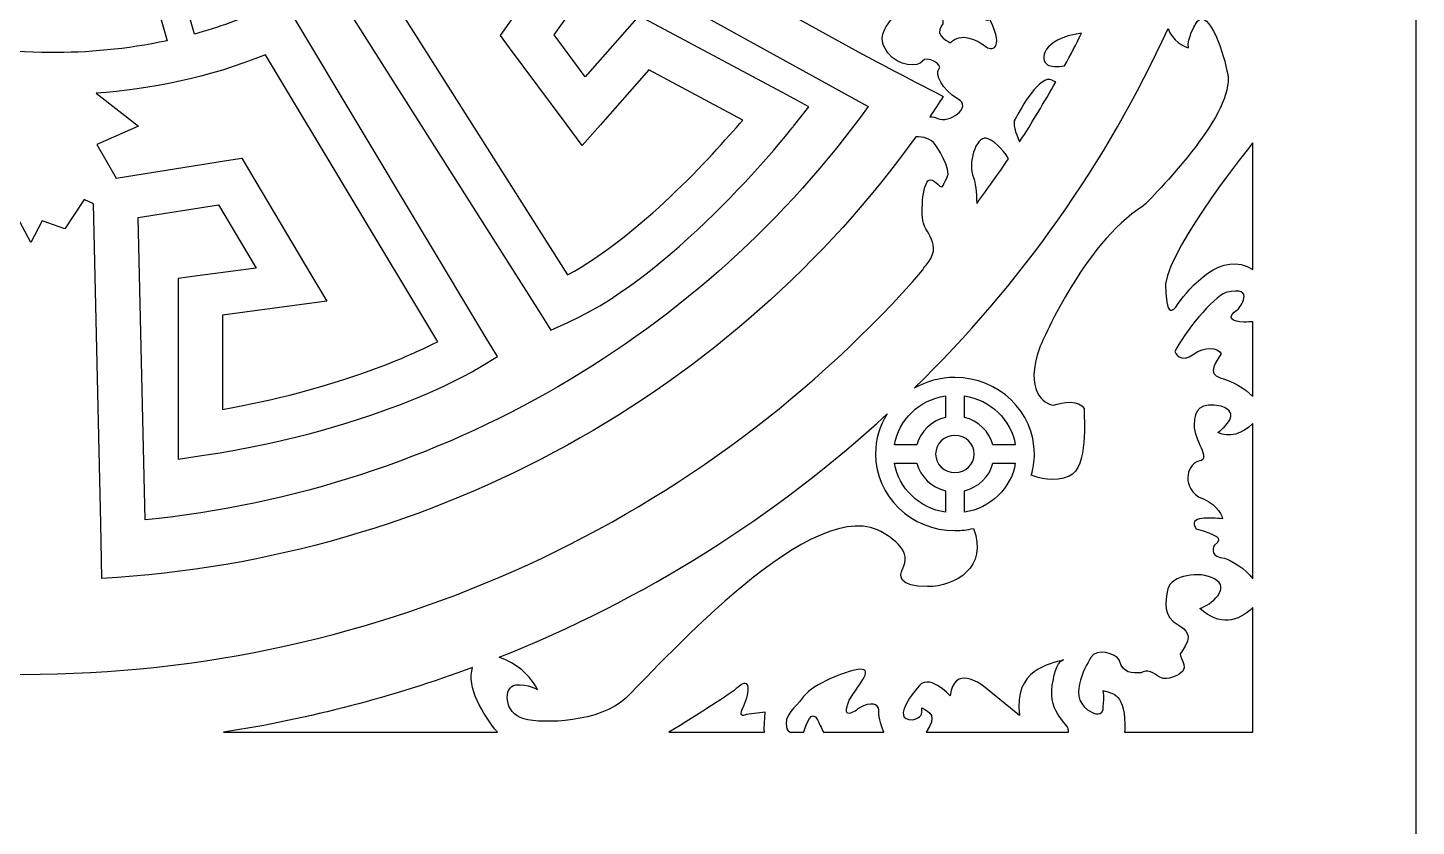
# Model space of a CAD drawing. Header units: centimetres. Extents: x 19 to 51.3, y -22.3 to 26.7.
# Drawn here: x 35.17 to 51.3, y -12.64 to -3.36 of the extents above; entities that cross this region are included whole.
import ezdxf

# ---------------------------------------------------------------- set-up
doc = ezdxf.new("R2010")
doc.units = ezdxf.units.CM
doc.header["$MEASUREMENT"] = 0
doc.layers.add('layer 1', color=7, linetype='Continuous')

msp = doc.modelspace()

# ---------------------------------------------------------------- linework, layer by layer
at = {"layer": 'layer 1', "color": 18}
for points, knots in [([(19.02931, 26.67519), (19.02931, 26.67519), (51.30372, 26.67519), (51.30372, 26.67519), (51.30372, 26.67519), (51.30372, 26.67519), (51.30372, -22.32481), (51.30372, -22.32481), (51.30372, -22.32481), (51.30372, -22.32481), (19.02931, -22.32481), (19.02931, -22.32481), (19.02931, -22.32481), (19.02931, -22.32481), (19.02931, 26.67519), (19.02931, 26.67519)], [0, 0, 0, 0, 0.2, 0.2, 0.2, 0.2, 0.4, 0.4, 0.4, 0.4, 0.6, 0.6, 0.6, 0.6, 1, 1, 1, 1]), ([(46.3423, -3.24227), (46.34645, -3.25371), (46.35115, -3.26502), (46.35646, -3.27613), (46.35646, -3.27613), (46.51741, -3.61203), (46.36742, -3.63245), (46.29056, -3.56867), (46.29056, -3.56867), (46.21372, -3.5049), (46.00073, -3.39759), (45.89275, -3.53222), (45.89275, -3.53222), (45.89275, -3.53222), (45.69381, -3.44846), (45.78784, -3.33401), (45.78784, -3.33401), (45.88189, -3.21963), (45.5268, -2.94855), (45.28869, -3.15983), (45.28869, -3.15983), (45.08195, -3.3913), (45.0465, -3.48503), (45.16377, -3.64746), (45.16377, -3.64746), (45.28099, -3.80983), (45.51633, -3.81506), (45.56511, -3.74441), (45.56511, -3.74441), (45.61386, -3.67374), (45.80939, -3.7844), (45.75713, -3.83828), (45.75713, -3.83828), (45.70488, -3.89216), (45.78888, -4.07692), (45.97392, -4.18084), (45.97392, -4.18084), (46.15902, -4.28486), (45.86268, -4.47346), (45.74048, -4.40973), (45.74048, -4.40973), (45.71968, -4.39888), (45.68799, -4.39291), (45.64997, -4.39115), (45.64997, -4.39115), (45.7032, -4.31317), (45.75578, -4.23475), (45.80713, -4.15552), (45.80713, -4.15552), (45.38406, -3.93773), (44.96576, -3.71848), (44.54951, -3.48864), (44.54951, -3.48864), (44.54951, -3.48864), (41.94195, -2.04884), (41.94195, -2.04884), (41.94195, -2.04884), (41.94195, -2.04884), (41.73831, -1.9364), (41.73831, -1.9364), (41.73831, -1.9364), (41.73831, -1.9364), (41.60366, -2.12509), (41.60366, -2.12509), (41.60366, -2.12509), (41.60366, -2.12509), (40.76164, -3.30433), (40.76164, -3.30433), (40.76164, -3.30433), (40.76164, -3.30433), (40.66017, -3.44669), (40.66017, -3.44669), (40.66017, -3.44669), (40.66017, -3.44669), (40.76563, -3.58851), (40.76563, -3.58851), (40.76563, -3.58851), (40.76563, -3.58851), (41.42231, -4.47132), (41.42231, -4.47132), (41.42231, -4.47132), (41.42231, -4.47132), (41.61131, -4.72544), (41.61131, -4.72544), (41.61131, -4.72544), (41.61131, -4.72544), (41.82309, -4.4842), (41.82309, -4.4842), (41.82309, -4.4842), (41.82309, -4.4842), (42.38338, -3.84644), (42.38338, -3.84644), (42.38338, -3.84644), (42.38338, -3.84644), (43.4757, -4.42982), (43.4757, -4.42982), (43.4757, -4.42982), (43.11514, -4.85371), (42.27858, -5.77193), (41.44066, -6.22805), (41.44066, -6.22805), (41.44066, -6.22805), (39.34269, -2.92087), (39.34269, -2.92087), (39.34269, -2.92087), (39.77152, -2.62165), (40.4669, -1.97179), (41.01806, -1.05479), (41.01806, -1.05479), (41.40699, -0.40762), (41.72929, 0.3765), (41.84382, 1.27036), (41.84382, 1.27036), (41.84382, 1.27036), (45.84229, 1.28609), (45.84229, 1.28609), (45.84229, 1.28609), (45.82833, 0.88614), (45.74331, -0.00573), (45.30829, -1.19632), (45.30829, -1.19632), (45.30829, -1.19632), (44.32179, -0.65191), (44.32179, -0.65191), (44.32179, -0.65191), (44.32179, -0.65191), (44.638, 0.10401), (44.638, 0.10401), (44.638, 0.10401), (44.638, 0.10401), (44.78006, 0.44377), (44.78006, 0.44377), (44.78006, 0.44377), (44.78006, 0.44377), (44.40482, 0.44327), (44.40482, 0.44327), (44.40482, 0.44327), (44.40482, 0.44327), (42.96899, 0.44151), (42.96899, 0.44151), (42.96899, 0.44151), (42.96899, 0.44151), (42.7902, 0.44139), (42.7902, 0.44139), (42.7902, 0.44139), (42.7902, 0.44139), (42.72781, 0.28046), (42.72781, 0.28046), (42.72781, 0.28046), (42.72781, 0.28046), (42.25639, -0.93822), (42.25639, -0.93822), (42.25639, -0.93822), (42.25639, -0.93822), (42.17829, -1.14016), (42.17829, -1.14016), (42.17829, -1.14016), (42.17829, -1.14016), (42.37149, -1.24134), (42.37149, -1.24134), (42.37149, -1.24134), (42.37149, -1.24134), (45.72597, -2.99815), (45.72597, -2.99815), (45.72597, -2.99815), (45.72597, -2.99815), (46.32518, -3.2748), (46.32518, -3.2748), (46.32518, -3.2748), (46.33094, -3.26398), (46.33658, -3.25311), (46.3423, -3.24227)], [0, 0, 0, 0, 0.02272727, 0.02272727, 0.02272727, 0.02272727, 0.04545455, 0.04545455, 0.04545455, 0.04545455, 0.06818182, 0.06818182, 0.06818182, 0.06818182, 0.09090909, 0.09090909, 0.09090909, 0.09090909, 0.11363636, 0.11363636, 0.11363636, 0.11363636, 0.13636364, 0.13636364, 0.13636364, 0.13636364, 0.15909091, 0.15909091, 0.15909091, 0.15909091, 0.18181818, 0.18181818, 0.18181818, 0.18181818, 0.20454545, 0.20454545, 0.20454545, 0.20454545, 0.22727273, 0.22727273, 0.22727273, 0.22727273, 0.25, 0.25, 0.25, 0.25, 0.27272727, 0.27272727, 0.27272727, 0.27272727, 0.29545455, 0.29545455, 0.29545455, 0.29545455, 0.31818182, 0.31818182, 0.31818182, 0.31818182, 0.34090909, 0.34090909, 0.34090909, 0.34090909, 0.36363636, 0.36363636, 0.36363636, 0.36363636, 0.38636364, 0.38636364, 0.38636364, 0.38636364, 0.40909091, 0.40909091, 0.40909091, 0.40909091, 0.43181818, 0.43181818, 0.43181818, 0.43181818, 0.45454545, 0.45454545, 0.45454545, 0.45454545, 0.47727273, 0.47727273, 0.47727273, 0.47727273, 0.5, 0.5, 0.5, 0.5, 0.52272727, 0.52272727, 0.52272727, 0.52272727, 0.54545455, 0.54545455, 0.54545455, 0.54545455, 0.56818182, 0.56818182, 0.56818182, 0.56818182, 0.59090909, 0.59090909, 0.59090909, 0.59090909, 0.61363636, 0.61363636, 0.61363636, 0.61363636, 0.63636364, 0.63636364, 0.63636364, 0.63636364, 0.65909091, 0.65909091, 0.65909091, 0.65909091, 0.68181818, 0.68181818, 0.68181818, 0.68181818, 0.70454545, 0.70454545, 0.70454545, 0.70454545, 0.72727273, 0.72727273, 0.72727273, 0.72727273, 0.75, 0.75, 0.75, 0.75, 0.77272727, 0.77272727, 0.77272727, 0.77272727, 0.79545455, 0.79545455, 0.79545455, 0.79545455, 0.81818182, 0.81818182, 0.81818182, 0.81818182, 0.84090909, 0.84090909, 0.84090909, 0.84090909, 0.86363636, 0.86363636, 0.86363636, 0.86363636, 0.88636364, 0.88636364, 0.88636364, 0.88636364, 0.90909091, 0.90909091, 0.90909091, 0.90909091, 0.93181818, 0.93181818, 0.93181818, 0.93181818, 0.95454545, 0.95454545, 0.95454545, 0.95454545, 1, 1, 1, 1]), ([(39.57651, -2.07986), (39.57651, -2.07986), (39.19792, -1.72932), (39.19792, -1.72932), (39.19792, -1.72932), (39.19792, -1.72932), (38.81934, -1.37879), (38.81934, -1.37879), (38.81934, -1.37879), (38.82514, -1.37362), (37.78668, -2.19659), (36.82607, -2.46481), (36.82607, -2.46481), (36.82687, -2.46458), (36.82767, -2.46438), (36.82849, -2.46415), (36.82849, -2.46415), (36.82849, -2.46415), (37.10337, -3.42941), (37.10337, -3.42941), (37.10337, -3.42941), (37.37691, -3.35437), (37.65258, -3.25722), (37.92664, -3.1338), (37.92664, -3.1338), (37.92664, -3.1338), (38.14066, -3.03728), (38.14066, -3.03728), (38.14066, -3.03728), (38.14066, -3.03728), (38.25876, -3.23408), (38.25876, -3.23408), (38.25876, -3.23408), (38.25876, -3.23408), (40.50334, -6.97385), (40.50334, -6.97385), (40.50334, -6.97385), (40.50334, -6.97385), (40.62417, -7.17513), (40.62417, -7.17513), (40.62417, -7.17513), (40.62417, -7.17513), (40.42115, -7.301), (40.42115, -7.301), (40.42115, -7.301), (40.41783, -7.30303), (39.29142, -8.01081), (37.21184, -8.32527), (37.21184, -8.32527), (37.21184, -8.32527), (36.91588, -8.36999), (36.91588, -8.36999), (36.91588, -8.36999), (36.91588, -8.36999), (36.91591, -6.27045), (36.91591, -6.27045), (36.91591, -6.27045), (36.91591, -6.27045), (37.13862, -6.24074), (37.13862, -6.24074), (37.13862, -6.24074), (37.13862, -6.24074), (37.8227, -6.14983), (37.8227, -6.14983), (37.8227, -6.14983), (37.8227, -6.14983), (37.38346, -5.4131), (37.38346, -5.4131), (37.38346, -5.4131), (37.38346, -5.4131), (36.44794, -5.56181), (36.44794, -5.56181), (36.44794, -5.56181), (36.44794, -5.56181), (36.52944, -9.07603), (36.52944, -9.07603), (36.52944, -9.07603), (40.00775, -8.72622), (43.04037, -6.90275), (44.93383, -4.27133), (44.93383, -4.27133), (44.93383, -4.27133), (41.89016, -2.59066), (41.89016, -2.59066), (41.89016, -2.59066), (41.89016, -2.59066), (41.28439, -3.43921), (41.28439, -3.43921), (41.28439, -3.43921), (41.28439, -3.43921), (41.64666, -3.92613), (41.64666, -3.92613), (41.64666, -3.92613), (41.64666, -3.92613), (42.13149, -3.37421), (42.13149, -3.37421), (42.13149, -3.37421), (42.13149, -3.37421), (42.26799, -3.21874), (42.26799, -3.21874), (42.26799, -3.21874), (42.26799, -3.21874), (42.45075, -3.31642), (42.45075, -3.31642), (42.45075, -3.31642), (42.45075, -3.31642), (43.98811, -4.13762), (43.98811, -4.13762), (43.98811, -4.13762), (43.98811, -4.13762), (44.2446, -4.27463), (44.2446, -4.27463), (44.2446, -4.27463), (44.2446, -4.27463), (44.06594, -4.50131), (44.06594, -4.50131), (44.06594, -4.50131), (44.0621, -4.50624), (42.73879, -6.197), (41.45184, -6.77673), (41.45184, -6.77673), (41.45184, -6.77673), (41.2467, -6.86919), (41.2467, -6.86919), (41.2467, -6.86919), (41.2467, -6.86919), (41.12879, -6.68312), (41.12879, -6.68312), (41.12879, -6.68312), (41.12879, -6.68312), (38.77619, -2.9745), (38.77619, -2.9745), (38.77619, -2.9745), (38.77619, -2.9745), (38.63054, -2.745), (38.63054, -2.745), (38.63054, -2.745), (38.63054, -2.745), (38.88, -2.6229), (38.88, -2.6229), (38.88, -2.6229), (39.02854, -2.55009), (39.28374, -2.36481), (39.57651, -2.07986)], [0, 0, 0, 0, 0.02702703, 0.02702703, 0.02702703, 0.02702703, 0.05405405, 0.05405405, 0.05405405, 0.05405405, 0.08108108, 0.08108108, 0.08108108, 0.08108108, 0.10810811, 0.10810811, 0.10810811, 0.10810811, 0.13513514, 0.13513514, 0.13513514, 0.13513514, 0.16216216, 0.16216216, 0.16216216, 0.16216216, 0.18918919, 0.18918919, 0.18918919, 0.18918919, 0.21621622, 0.21621622, 0.21621622, 0.21621622, 0.24324324, 0.24324324, 0.24324324, 0.24324324, 0.27027027, 0.27027027, 0.27027027, 0.27027027, 0.2972973, 0.2972973, 0.2972973, 0.2972973, 0.32432432, 0.32432432, 0.32432432, 0.32432432, 0.35135135, 0.35135135, 0.35135135, 0.35135135, 0.37837838, 0.37837838, 0.37837838, 0.37837838, 0.40540541, 0.40540541, 0.40540541, 0.40540541, 0.43243243, 0.43243243, 0.43243243, 0.43243243, 0.45945946, 0.45945946, 0.45945946, 0.45945946, 0.48648649, 0.48648649, 0.48648649, 0.48648649, 0.51351351, 0.51351351, 0.51351351, 0.51351351, 0.54054054, 0.54054054, 0.54054054, 0.54054054, 0.56756757, 0.56756757, 0.56756757, 0.56756757, 0.59459459, 0.59459459, 0.59459459, 0.59459459, 0.62162162, 0.62162162, 0.62162162, 0.62162162, 0.64864865, 0.64864865, 0.64864865, 0.64864865, 0.67567568, 0.67567568, 0.67567568, 0.67567568, 0.7027027, 0.7027027, 0.7027027, 0.7027027, 0.72972973, 0.72972973, 0.72972973, 0.72972973, 0.75675676, 0.75675676, 0.75675676, 0.75675676, 0.78378378, 0.78378378, 0.78378378, 0.78378378, 0.81081081, 0.81081081, 0.81081081, 0.81081081, 0.83783784, 0.83783784, 0.83783784, 0.83783784, 0.86486486, 0.86486486, 0.86486486, 0.86486486, 0.89189189, 0.89189189, 0.89189189, 0.89189189, 0.91891892, 0.91891892, 0.91891892, 0.91891892, 0.94594595, 0.94594595, 0.94594595, 0.94594595, 1, 1, 1, 1]), ([(36.78523, -3.50718), (36.78523, -3.50718), (36.51039, -2.5421), (36.51039, -2.5421), (36.51039, -2.5421), (36.51102, -2.54197), (36.51166, -2.54183), (36.51227, -2.5417), (36.51227, -2.5417), (36.16699, -2.61491), (35.80848, -2.65383), (35.44076, -2.65383), (35.44076, -2.65383), (35.04417, -2.65383), (34.65828, -2.60864), (34.28817, -2.52381), (34.28817, -2.52381), (34.28817, -2.52381), (34.27679, -2.52122), (34.27679, -2.52122), (34.27679, -2.52122), (34.27679, -2.52122), (33.99976, -3.49074), (33.99976, -3.49074), (33.99976, -3.49074), (34.40162, -3.57832), (34.88828, -3.64324), (35.42446, -3.64565), (35.42446, -3.64565), (35.85475, -3.64764), (36.3147, -3.60842), (36.78523, -3.50718)], [0, 0, 0, 0, 0.11111111, 0.11111111, 0.11111111, 0.11111111, 0.22222222, 0.22222222, 0.22222222, 0.22222222, 0.33333333, 0.33333333, 0.33333333, 0.33333333, 0.44444444, 0.44444444, 0.44444444, 0.44444444, 0.55555556, 0.55555556, 0.55555556, 0.55555556, 0.66666667, 0.66666667, 0.66666667, 0.66666667, 0.77777778, 0.77777778, 0.77777778, 0.77777778, 1, 1, 1, 1]), ([(45.47038, -7.54612), (45.60864, -7.46643), (45.77015, -7.42057), (45.94241, -7.42057), (45.94241, -7.42057), (46.451, -7.42057), (46.86581, -7.82023), (46.86581, -8.31024), (46.86581, -8.31024), (46.86581, -8.39526), (46.85328, -8.47758), (46.82996, -8.55554), (46.82996, -8.55554), (46.9087, -8.5871), (47.09884, -8.64628), (47.27111, -8.56817), (47.27111, -8.56817), (47.49521, -8.46657), (47.44248, -7.88238), (47.44248, -7.78078), (47.44248, -7.78078), (47.38975, -7.67918), (47.19203, -7.70458), (47.08657, -7.74268), (47.08657, -7.74268), (46.98112, -7.72998), (46.74386, -7.57758), (46.9284, -7.06958), (46.9284, -7.06958), (46.9284, -7.06958), (47.42929, -5.86308), (48.12792, -5.43128), (48.12792, -5.43128), (48.43109, -5.12648), (49.23515, -4.27559), (49.10334, -3.85649), (49.10334, -3.85649), (49.05061, -3.58979), (48.86607, -3.06909), (48.73427, -3.32309), (48.73427, -3.32309), (48.73427, -3.32309), (48.64199, -3.47549), (48.65517, -3.58979), (48.65517, -3.58979), (48.61107, -3.58129), (48.46658, -3.51018), (48.4193, -3.36511), (48.4193, -3.36511), (47.7067, -4.92839), (46.70176, -6.34352), (45.47038, -7.54612)], [0, 0, 0, 0, 0.07142857, 0.07142857, 0.07142857, 0.07142857, 0.14285714, 0.14285714, 0.14285714, 0.14285714, 0.21428571, 0.21428571, 0.21428571, 0.21428571, 0.28571429, 0.28571429, 0.28571429, 0.28571429, 0.35714286, 0.35714286, 0.35714286, 0.35714286, 0.42857143, 0.42857143, 0.42857143, 0.42857143, 0.5, 0.5, 0.5, 0.5, 0.57142857, 0.57142857, 0.57142857, 0.57142857, 0.64285714, 0.64285714, 0.64285714, 0.64285714, 0.71428571, 0.71428571, 0.71428571, 0.71428571, 0.78571429, 0.78571429, 0.78571429, 0.78571429, 0.85714286, 0.85714286, 0.85714286, 0.85714286, 1, 1, 1, 1]), ([(47.41522, -3.41865), (47.35121, -3.54727), (47.28535, -3.6749), (47.21708, -3.80117), (47.21708, -3.80117), (47.13183, -3.81049), (47.05377, -3.81006), (47.01657, -3.78623), (47.01657, -3.78623), (46.92567, -3.72802), (46.94758, -3.49003), (47.41522, -3.41865)], [0, 0, 0, 0, 0.25, 0.25, 0.25, 0.25, 0.5, 0.5, 0.5, 0.5, 1, 1, 1, 1]), ([(35.9684, -4.7143), (35.9684, -4.7143), (36.45409, -4.50156), (36.45409, -4.50156), (36.45409, -4.50156), (36.45409, -4.50156), (35.96015, -4.11776), (35.96015, -4.11776), (35.96015, -4.11776), (36.58969, -4.07326), (37.26069, -3.94029), (37.929, -3.67003), (37.929, -3.67003), (37.929, -3.67003), (39.93074, -7.00492), (39.93074, -7.00492), (39.93074, -7.00492), (39.56359, -7.19209), (38.71813, -7.56432), (37.42963, -7.79243), (37.42963, -7.79243), (37.42963, -7.79243), (37.42961, -6.69713), (37.42961, -6.69713), (37.42961, -6.69713), (37.42961, -6.69713), (38.26752, -6.58568), (38.26752, -6.58568), (38.26752, -6.58568), (38.26752, -6.58568), (38.64412, -6.53554), (38.64412, -6.53554), (38.64412, -6.53554), (38.64412, -6.53554), (38.45718, -6.22216), (38.45718, -6.22216), (38.45718, -6.22216), (38.45718, -6.22216), (37.74184, -5.02262), (37.74184, -5.02262), (37.74184, -5.02262), (37.74184, -5.02262), (37.65287, -4.87322), (37.65287, -4.87322), (37.65287, -4.87322), (37.65287, -4.87322), (37.47691, -4.90106), (37.47691, -4.90106), (37.47691, -4.90106), (37.47691, -4.90106), (36.19423, -5.10497), (36.19423, -5.10497), (36.19423, -5.10497), (36.19423, -5.10497), (35.9684, -4.7143), (35.9684, -4.7143)], [0, 0, 0, 0, 0.06666667, 0.06666667, 0.06666667, 0.06666667, 0.13333333, 0.13333333, 0.13333333, 0.13333333, 0.2, 0.2, 0.2, 0.2, 0.26666667, 0.26666667, 0.26666667, 0.26666667, 0.33333333, 0.33333333, 0.33333333, 0.33333333, 0.4, 0.4, 0.4, 0.4, 0.46666667, 0.46666667, 0.46666667, 0.46666667, 0.53333333, 0.53333333, 0.53333333, 0.53333333, 0.6, 0.6, 0.6, 0.6, 0.66666667, 0.66666667, 0.66666667, 0.66666667, 0.73333333, 0.73333333, 0.73333333, 0.73333333, 0.8, 0.8, 0.8, 0.8, 0.86666667, 0.86666667, 0.86666667, 0.86666667, 1, 1, 1, 1]), ([(47.11461, -3.98652), (46.98175, -4.22282), (46.84143, -4.45468), (46.69408, -4.68203), (46.69408, -4.68203), (46.6442, -4.57463), (46.6114, -4.4698), (46.64066, -4.41867), (46.64066, -4.41867), (46.71373, -4.29085), (46.92947, -3.89055), (47.07265, -3.96767), (47.07265, -3.96767), (47.08436, -3.97398), (47.09852, -3.98026), (47.11461, -3.98652)], [0, 0, 0, 0, 0.2, 0.2, 0.2, 0.2, 0.4, 0.4, 0.4, 0.4, 0.6, 0.6, 0.6, 0.6, 1, 1, 1, 1]), ([(45.57095, -6.17132), (43.07036, -9.03964), (39.30913, -10.8704), (35.11474, -10.8704), (35.11474, -10.8704), (30.48196, -10.8704), (26.37771, -8.63695), (23.91706, -5.23868), (23.91706, -5.23868), (23.91706, -5.23868), (23.9218, -5.23911), (23.9218, -5.23911), (23.9218, -5.23911), (23.9218, -5.23911), (24.01905, -4.81954), (24.13031, -4.76297), (24.13031, -4.76297), (24.2416, -4.70636), (24.49896, -4.89066), (24.17525, -5.49394), (24.17525, -5.49394), (24.17525, -5.49394), (24.69163, -6.17689), (24.69163, -6.17689), (24.69163, -6.17689), (24.69163, -6.17689), (25.00373, -5.55218), (24.77845, -5.29678), (24.77845, -5.29678), (24.5531, -5.04136), (24.6625, -4.90347), (24.76265, -4.85252), (24.76265, -4.85252), (24.83699, -4.81472), (25.04672, -4.72318), (25.22302, -4.75924), (25.22302, -4.75924), (27.40742, -7.71241), (30.96196, -9.6723), (34.98488, -9.77156), (34.98488, -9.77156), (34.98488, -9.77156), (34.98787, -9.13328), (34.98787, -9.13328), (34.98787, -9.13328), (34.98787, -9.13328), (34.9885, -5.5182), (34.9885, -5.5182), (34.9885, -5.5182), (34.9885, -5.5182), (35.00876, -5.48951), (35.00876, -5.48951), (35.00876, -5.48951), (35.00876, -5.48951), (35.20083, -5.85093), (35.20083, -5.85093), (35.20083, -5.85093), (35.20083, -5.85093), (35.33415, -5.60133), (35.33415, -5.60133), (35.33415, -5.60133), (35.33415, -5.60133), (35.59561, -5.69508), (35.59561, -5.69508), (35.59561, -5.69508), (35.59561, -5.69508), (35.82226, -5.35387), (35.82226, -5.35387), (35.82226, -5.35387), (35.82226, -5.35387), (35.93029, -5.40386), (35.93029, -5.40386), (35.93029, -5.40386), (35.93029, -5.40386), (36.01634, -9.11617), (36.01634, -9.11617), (36.01634, -9.11617), (36.01634, -9.11617), (36.0263, -9.75593), (36.0263, -9.75593), (36.0263, -9.75593), (39.94524, -9.53788), (43.3836, -7.55323), (45.48741, -4.6235), (45.48741, -4.6235), (45.57639, -4.62445), (45.66176, -4.64221), (45.71301, -4.71235), (45.71301, -4.71235), (45.71301, -4.71235), (45.91927, -5.0045), (45.84963, -5.10543), (45.84963, -5.10543), (45.78, -5.20637), (45.82542, -5.25), (45.70315, -5.14261), (45.70315, -5.14261), (45.58086, -5.03521), (45.55343, -5.38148), (45.56415, -5.56298), (45.56415, -5.56298), (45.5749, -5.74447), (45.81934, -5.8719), (45.6068, -6.11422), (45.6068, -6.11422), (45.58381, -6.14044), (45.57262, -6.15899), (45.57095, -6.17132)], [0, 0, 0, 0, 0.03571429, 0.03571429, 0.03571429, 0.03571429, 0.07142857, 0.07142857, 0.07142857, 0.07142857, 0.10714286, 0.10714286, 0.10714286, 0.10714286, 0.14285714, 0.14285714, 0.14285714, 0.14285714, 0.17857143, 0.17857143, 0.17857143, 0.17857143, 0.21428571, 0.21428571, 0.21428571, 0.21428571, 0.25, 0.25, 0.25, 0.25, 0.28571429, 0.28571429, 0.28571429, 0.28571429, 0.32142857, 0.32142857, 0.32142857, 0.32142857, 0.35714286, 0.35714286, 0.35714286, 0.35714286, 0.39285714, 0.39285714, 0.39285714, 0.39285714, 0.42857143, 0.42857143, 0.42857143, 0.42857143, 0.46428571, 0.46428571, 0.46428571, 0.46428571, 0.5, 0.5, 0.5, 0.5, 0.53571429, 0.53571429, 0.53571429, 0.53571429, 0.57142857, 0.57142857, 0.57142857, 0.57142857, 0.60714286, 0.60714286, 0.60714286, 0.60714286, 0.64285714, 0.64285714, 0.64285714, 0.64285714, 0.67857143, 0.67857143, 0.67857143, 0.67857143, 0.71428571, 0.71428571, 0.71428571, 0.71428571, 0.75, 0.75, 0.75, 0.75, 0.78571429, 0.78571429, 0.78571429, 0.78571429, 0.82142857, 0.82142857, 0.82142857, 0.82142857, 0.85714286, 0.85714286, 0.85714286, 0.85714286, 0.89285714, 0.89285714, 0.89285714, 0.89285714, 0.92857143, 0.92857143, 0.92857143, 0.92857143, 1, 1, 1, 1]), ([(46.56456, -4.87905), (46.44609, -5.05479), (46.32336, -5.22766), (46.19643, -5.3975), (46.19643, -5.3975), (46.19177, -5.26866), (46.18041, -5.15306), (46.15665, -5.09831), (46.15665, -5.09831), (46.08664, -4.93706), (46.18385, -4.62093), (46.30602, -4.64096), (46.30602, -4.64096), (46.38182, -4.65336), (46.49805, -4.75893), (46.56456, -4.87905)], [0, 0, 0, 0, 0.2, 0.2, 0.2, 0.2, 0.4, 0.4, 0.4, 0.4, 0.6, 0.6, 0.6, 0.6, 1, 1, 1, 1]), ([(49.40523, -4.694), (49.40523, -4.694), (49.40523, -6.16779), (49.40523, -6.16779), (49.40523, -6.16779), (49.04857, -5.92394), (48.65961, -6.3891), (48.53654, -6.56158), (48.53654, -6.56158), (48.37836, -6.82828), (48.39154, -6.33298), (48.39154, -6.33298), (48.39154, -6.33298), (48.45745, -5.86308), (49.39332, -4.70738), (49.39332, -4.70738), (49.39332, -4.70738), (49.39332, -4.70738), (49.39763, -4.70288), (49.40523, -4.694)], [0, 0, 0, 0, 0.16666667, 0.16666667, 0.16666667, 0.16666667, 0.33333333, 0.33333333, 0.33333333, 0.33333333, 0.5, 0.5, 0.5, 0.5, 0.66666667, 0.66666667, 0.66666667, 0.66666667, 1, 1, 1, 1]), ([(49.40523, -6.77444), (49.40523, -6.77444), (49.40523, -7.64212), (49.40523, -7.64212), (49.40523, -7.64212), (49.31235, -7.54474), (49.15881, -7.4593), (49.02424, -7.42518), (49.02424, -7.42518), (48.86607, -7.37438), (48.9847, -7.23468), (49.03743, -7.14578), (49.03743, -7.14578), (48.99788, -7.05688), (48.8397, -7.06958), (48.72108, -7.14578), (48.72108, -7.14578), (48.5629, -7.27278), (48.49699, -7.12038), (48.49699, -7.12038), (48.49699, -7.12038), (48.60245, -6.90448), (48.94515, -6.48538), (49.09015, -6.43458), (49.09015, -6.43458), (49.45924, -6.34568), (49.23515, -6.62508), (49.23515, -6.62508), (49.23515, -6.62508), (49.07697, -6.72668), (49.16924, -6.77748), (49.30105, -6.77748), (49.30105, -6.77748), (49.34023, -6.77512), (49.37482, -6.77536), (49.40523, -6.77444)], [0, 0, 0, 0, 0.1, 0.1, 0.1, 0.1, 0.2, 0.2, 0.2, 0.2, 0.3, 0.3, 0.3, 0.3, 0.4, 0.4, 0.4, 0.4, 0.5, 0.5, 0.5, 0.5, 0.6, 0.6, 0.6, 0.6, 0.7, 0.7, 0.7, 0.7, 0.8, 0.8, 0.8, 0.8, 1, 1, 1, 1]), ([(45.50042, -8.20417), (45.54107, -8.0474), (45.66958, -7.92353), (45.83232, -7.88438), (45.83232, -7.88438), (45.83232, -7.88438), (45.83232, -7.63394), (45.83232, -7.63394), (45.83232, -7.63394), (45.52883, -7.67973), (45.28805, -7.91177), (45.24049, -8.20417), (45.24049, -8.20417), (45.24049, -8.20417), (45.50042, -8.20417), (45.50042, -8.20417)], [0, 0, 0, 0, 0.2, 0.2, 0.2, 0.2, 0.4, 0.4, 0.4, 0.4, 0.6, 0.6, 0.6, 0.6, 1, 1, 1, 1]), ([(46.3844, -8.20417), (46.3844, -8.20417), (46.64434, -8.20417), (46.64434, -8.20417), (46.64434, -8.20417), (46.59676, -7.91177), (46.356, -7.67973), (46.0525, -7.63394), (46.0525, -7.63394), (46.0525, -7.63394), (46.0525, -7.88438), (46.0525, -7.88438), (46.0525, -7.88438), (46.21523, -7.92353), (46.34376, -8.0474), (46.3844, -8.20417)], [0, 0, 0, 0, 0.2, 0.2, 0.2, 0.2, 0.4, 0.4, 0.4, 0.4, 0.6, 0.6, 0.6, 0.6, 1, 1, 1, 1]), ([(49.40523, -7.9549), (49.40523, -7.9549), (49.40523, -9.76046), (49.40523, -9.76046), (49.40523, -9.76046), (49.32072, -9.64215), (49.16692, -9.55678), (49.07697, -9.52067), (49.07697, -9.52067), (48.91879, -9.50797), (48.93197, -9.41907), (48.95834, -9.36827), (48.95834, -9.36827), (49.07697, -9.27937), (48.97151, -9.25397), (48.74744, -9.17777), (48.74744, -9.17777), (48.62881, -9.02537), (48.93197, -9.05077), (49.05061, -9.06347), (49.05061, -9.06347), (49.03743, -8.98727), (48.95834, -8.87297), (48.7738, -8.80947), (48.7738, -8.80947), (48.5629, -8.65707), (48.65517, -8.41577), (48.78699, -8.39037), (48.78699, -8.39037), (48.91879, -8.36497), (48.72108, -8.14907), (48.72108, -7.97127), (48.72108, -7.97127), (48.72108, -7.79348), (48.80016, -7.70458), (49.03743, -7.75537), (49.03743, -7.75537), (49.27469, -7.83158), (49.07697, -7.99668), (48.99788, -8.06018), (48.99788, -8.06018), (49.12398, -8.12645), (49.27999, -8.07741), (49.40523, -7.9549)], [0, 0, 0, 0, 0.08333333, 0.08333333, 0.08333333, 0.08333333, 0.16666667, 0.16666667, 0.16666667, 0.16666667, 0.25, 0.25, 0.25, 0.25, 0.33333333, 0.33333333, 0.33333333, 0.33333333, 0.41666667, 0.41666667, 0.41666667, 0.41666667, 0.5, 0.5, 0.5, 0.5, 0.58333333, 0.58333333, 0.58333333, 0.58333333, 0.66666667, 0.66666667, 0.66666667, 0.66666667, 0.75, 0.75, 0.75, 0.75, 0.83333333, 0.83333333, 0.83333333, 0.83333333, 1, 1, 1, 1]), ([(40.64491, -10.67121), (40.78721, -10.72211), (40.97652, -10.82789), (41.08901, -11.04467), (41.08901, -11.04467), (41.08901, -11.04467), (40.98357, -10.98117), (40.83857, -10.99387), (40.83857, -10.99387), (40.69357, -11.00657), (40.69357, -11.32407), (40.93084, -11.38757), (40.93084, -11.38757), (41.16811, -11.45107), (41.814, -11.42567), (42.11716, -11.14627), (42.11716, -11.14627), (42.42034, -10.86687), (44.19984, -8.82217), (45.04345, -9.19047), (45.04345, -9.19047), (45.25436, -9.30477), (45.43889, -9.44447), (45.33344, -9.64767), (45.33344, -9.64767), (45.29389, -9.72387), (45.28072, -9.85087), (45.62343, -9.85087), (45.62343, -9.85087), (45.94869, -9.85087), (46.33318, -9.6221), (46.15749, -9.17542), (46.15749, -9.17542), (46.08842, -9.1914), (46.01643, -9.1999), (45.94241, -9.1999), (45.94241, -9.1999), (45.43383, -9.1999), (45.01902, -8.80024), (45.01902, -8.31024), (45.01902, -8.31024), (45.01902, -8.13962), (45.06932, -7.97996), (45.15636, -7.8443), (45.15636, -7.8443), (43.859, -9.03711), (42.33138, -10.00209), (40.64491, -10.67121)], [0, 0, 0, 0, 0.07692308, 0.07692308, 0.07692308, 0.07692308, 0.15384615, 0.15384615, 0.15384615, 0.15384615, 0.23076923, 0.23076923, 0.23076923, 0.23076923, 0.30769231, 0.30769231, 0.30769231, 0.30769231, 0.38461538, 0.38461538, 0.38461538, 0.38461538, 0.46153846, 0.46153846, 0.46153846, 0.46153846, 0.53846154, 0.53846154, 0.53846154, 0.53846154, 0.61538462, 0.61538462, 0.61538462, 0.61538462, 0.69230769, 0.69230769, 0.69230769, 0.69230769, 0.76923077, 0.76923077, 0.76923077, 0.76923077, 0.84615385, 0.84615385, 0.84615385, 0.84615385, 1, 1, 1, 1]), ([(45.94241, -8.52629), (45.81887, -8.52629), (45.71817, -8.42926), (45.71817, -8.31024), (45.71817, -8.31024), (45.71817, -8.19122), (45.81887, -8.09418), (45.94241, -8.09418), (45.94241, -8.09418), (46.06594, -8.09418), (46.16666, -8.19122), (46.16666, -8.31024), (46.16666, -8.31024), (46.16666, -8.42926), (46.06594, -8.52629), (45.94241, -8.52629)], [0, 0, 0, 0, 0.2, 0.2, 0.2, 0.2, 0.4, 0.4, 0.4, 0.4, 0.6, 0.6, 0.6, 0.6, 1, 1, 1, 1]), ([(45.83232, -8.73613), (45.66956, -8.69697), (45.54103, -8.57311), (45.5004, -8.4163), (45.5004, -8.4163), (45.5004, -8.4163), (45.24049, -8.4163), (45.24049, -8.4163), (45.24049, -8.4163), (45.288, -8.70873), (45.5288, -8.94072), (45.83232, -8.98653), (45.83232, -8.98653), (45.83232, -8.98653), (45.83232, -8.73613), (45.83232, -8.73613)], [0, 0, 0, 0, 0.2, 0.2, 0.2, 0.2, 0.4, 0.4, 0.4, 0.4, 0.6, 0.6, 0.6, 0.6, 1, 1, 1, 1]), ([(46.64434, -8.4163), (46.64434, -8.4163), (46.38443, -8.4163), (46.38443, -8.4163), (46.38443, -8.4163), (46.34378, -8.57311), (46.21525, -8.69697), (46.0525, -8.73613), (46.0525, -8.73613), (46.0525, -8.73613), (46.0525, -8.98653), (46.0525, -8.98653), (46.0525, -8.98653), (46.35601, -8.94072), (46.59683, -8.70873), (46.64434, -8.4163)], [0, 0, 0, 0, 0.2, 0.2, 0.2, 0.2, 0.4, 0.4, 0.4, 0.4, 0.6, 0.6, 0.6, 0.6, 1, 1, 1, 1]), ([(49.40523, -10.09404), (49.40523, -10.09404), (49.40523, -11.5434), (49.40523, -11.5434), (49.40523, -11.5434), (49.40523, -11.5434), (47.91297, -11.5434), (47.91297, -11.5434), (47.91297, -11.5434), (47.91431, -11.53804), (47.91568, -11.53269), (47.917, -11.52727), (47.917, -11.52727), (47.93019, -11.08277), (47.77202, -11.09547), (47.66656, -11.05737), (47.66656, -11.05737), (47.67975, -11.13357), (47.66656, -11.23517), (47.66656, -11.23517), (47.66656, -11.23517), (47.67975, -11.38757), (47.53475, -11.31137), (47.53475, -11.31137), (47.53475, -11.31137), (47.23157, -11.17167), (47.45565, -10.79067), (47.52157, -10.67637), (47.52157, -10.67637), (47.58747, -10.56207), (47.81156, -10.62557), (47.8511, -10.70177), (47.8511, -10.70177), (47.89064, -10.86687), (48.00927, -10.85417), (48.10155, -10.85417), (48.10155, -10.85417), (48.18064, -10.80337), (48.24655, -10.85417), (48.32564, -10.90497), (48.32564, -10.90497), (48.41791, -10.95577), (48.54973, -10.86687), (48.54973, -10.86687), (48.54973, -10.86687), (48.6947, -10.77797), (48.51018, -10.65097), (48.57609, -10.61287), (48.57609, -10.61287), (48.72108, -10.40967), (48.62881, -10.35887), (48.53654, -10.29537), (48.53654, -10.29537), (48.36518, -10.20647), (48.37836, -10.02867), (48.41791, -9.87627), (48.41791, -9.87627), (48.45745, -9.72387), (48.78699, -9.66037), (48.95834, -9.76197), (48.95834, -9.76197), (49.15606, -9.86357), (48.91879, -10.06677), (48.78699, -10.10487), (48.78699, -10.10487), (49.01763, -10.31475), (49.23583, -10.26057), (49.40523, -10.09404)], [0, 0, 0, 0, 0.05555556, 0.05555556, 0.05555556, 0.05555556, 0.11111111, 0.11111111, 0.11111111, 0.11111111, 0.16666667, 0.16666667, 0.16666667, 0.16666667, 0.22222222, 0.22222222, 0.22222222, 0.22222222, 0.27777778, 0.27777778, 0.27777778, 0.27777778, 0.33333333, 0.33333333, 0.33333333, 0.33333333, 0.38888889, 0.38888889, 0.38888889, 0.38888889, 0.44444444, 0.44444444, 0.44444444, 0.44444444, 0.5, 0.5, 0.5, 0.5, 0.55555556, 0.55555556, 0.55555556, 0.55555556, 0.61111111, 0.61111111, 0.61111111, 0.61111111, 0.66666667, 0.66666667, 0.66666667, 0.66666667, 0.72222222, 0.72222222, 0.72222222, 0.72222222, 0.77777778, 0.77777778, 0.77777778, 0.77777778, 0.83333333, 0.83333333, 0.83333333, 0.83333333, 0.88888889, 0.88888889, 0.88888889, 0.88888889, 1, 1, 1, 1]), ([(40.6251, -11.5434), (40.6251, -11.5434), (37.44114, -11.5434), (37.44114, -11.5434), (37.44114, -11.5434), (38.44409, -11.38739), (39.41315, -11.13244), (40.33697, -10.78953), (40.33697, -10.78953), (40.26127, -11.02226), (40.45423, -11.33012), (40.6251, -11.5434)], [0, 0, 0, 0, 0.25, 0.25, 0.25, 0.25, 0.5, 0.5, 0.5, 0.5, 1, 1, 1, 1]), ([(45.11559, -11.5434), (45.11559, -11.5434), (44.41365, -11.5434), (44.41365, -11.5434), (44.41365, -11.5434), (44.38867, -11.48888), (44.36318, -11.43917), (44.34484, -11.40027), (44.34484, -11.40027), (44.27892, -11.26057), (44.21302, -11.45107), (44.18665, -11.53997), (44.18665, -11.53997), (44.18572, -11.54116), (44.18473, -11.54228), (44.18372, -11.5434), (44.18372, -11.5434), (44.18372, -11.5434), (44.02549, -11.5434), (44.02549, -11.5434), (44.02549, -11.5434), (44.01053, -11.53271), (43.99776, -11.51889), (43.98893, -11.50187), (43.98893, -11.50187), (43.9362, -11.34947), (44.10756, -11.23517), (44.16029, -11.15897), (44.16029, -11.15897), (44.26574, -10.99387), (44.59527, -10.86687), (44.793, -10.81607), (44.793, -10.81607), (45.03027, -10.77797), (44.83254, -10.96847), (44.71391, -11.17167), (44.71391, -11.17167), (44.59527, -11.45107), (44.83254, -11.26057), (44.83254, -11.26057), (44.83254, -11.26057), (44.96436, -11.18437), (45.05663, -11.20977), (45.05663, -11.28597), (45.05663, -11.28597), (45.05663, -11.3422), (45.07099, -11.4399), (45.11559, -11.5434)], [0, 0, 0, 0, 0.07692308, 0.07692308, 0.07692308, 0.07692308, 0.15384615, 0.15384615, 0.15384615, 0.15384615, 0.23076923, 0.23076923, 0.23076923, 0.23076923, 0.30769231, 0.30769231, 0.30769231, 0.30769231, 0.38461538, 0.38461538, 0.38461538, 0.38461538, 0.46153846, 0.46153846, 0.46153846, 0.46153846, 0.53846154, 0.53846154, 0.53846154, 0.53846154, 0.61538462, 0.61538462, 0.61538462, 0.61538462, 0.69230769, 0.69230769, 0.69230769, 0.69230769, 0.76923077, 0.76923077, 0.76923077, 0.76923077, 0.84615385, 0.84615385, 0.84615385, 0.84615385, 1, 1, 1, 1]), ([(47.26206, -11.5434), (47.26206, -11.5434), (45.60802, -11.5434), (45.60802, -11.5434), (45.60802, -11.5434), (45.73703, -11.34886), (45.6565, -11.31354), (45.55754, -11.26057), (45.55754, -11.26057), (45.55754, -11.34947), (45.55754, -11.36217), (45.45208, -11.40027), (45.45208, -11.40027), (45.17527, -11.40027), (45.50481, -11.03197), (45.50481, -11.03197), (45.50481, -11.03197), (45.62343, -10.82877), (45.88706, -11.12087), (45.88706, -11.12087), (45.88706, -11.12087), (45.92661, -10.75257), (46.25614, -10.99387), (46.25614, -10.99387), (46.25614, -10.99387), (46.25614, -10.99387), (46.69113, -11.34947), (46.69113, -11.34947), (46.69113, -11.34947), (46.62522, -10.80337), (47.04703, -10.75257), (47.20521, -10.70177), (47.20521, -10.70177), (47.11294, -10.72717), (47.08657, -10.93037), (47.08657, -10.93037), (47.08657, -10.93037), (46.9943, -11.29867), (47.24475, -11.42567), (47.25793, -11.50187), (47.25793, -11.50187), (47.2603, -11.51555), (47.26094, -11.5292), (47.26206, -11.5434)], [0, 0, 0, 0, 0.08333333, 0.08333333, 0.08333333, 0.08333333, 0.16666667, 0.16666667, 0.16666667, 0.16666667, 0.25, 0.25, 0.25, 0.25, 0.33333333, 0.33333333, 0.33333333, 0.33333333, 0.41666667, 0.41666667, 0.41666667, 0.41666667, 0.5, 0.5, 0.5, 0.5, 0.58333333, 0.58333333, 0.58333333, 0.58333333, 0.66666667, 0.66666667, 0.66666667, 0.66666667, 0.75, 0.75, 0.75, 0.75, 0.83333333, 0.83333333, 0.83333333, 0.83333333, 1, 1, 1, 1]), ([(43.72977, -11.5434), (43.72977, -11.5434), (42.61903, -11.5434), (42.61903, -11.5434), (42.61903, -11.5434), (42.96296, -11.3297), (43.32888, -11.10095), (43.42214, -11.01927), (43.42214, -11.01927), (43.56714, -10.89227), (43.56714, -11.07007), (43.48803, -11.23517), (43.48803, -11.23517), (43.40895, -11.40027), (43.5144, -11.33677), (43.5144, -11.33677), (43.5144, -11.33677), (43.5144, -11.33677), (43.73849, -11.31137), (43.73849, -11.31137), (43.73849, -11.31137), (43.73849, -11.31137), (43.72531, -11.50187), (43.72531, -11.50187), (43.72531, -11.50187), (43.72605, -11.516), (43.72756, -11.52983), (43.72977, -11.5434)], [0, 0, 0, 0, 0.125, 0.125, 0.125, 0.125, 0.25, 0.25, 0.25, 0.25, 0.375, 0.375, 0.375, 0.375, 0.5, 0.5, 0.5, 0.5, 0.625, 0.625, 0.625, 0.625, 0.75, 0.75, 0.75, 0.75, 1, 1, 1, 1])]:
    msp.add_open_spline(points, degree=3, knots=knots, dxfattribs=at)

doc.saveas('drawing.dxf')
